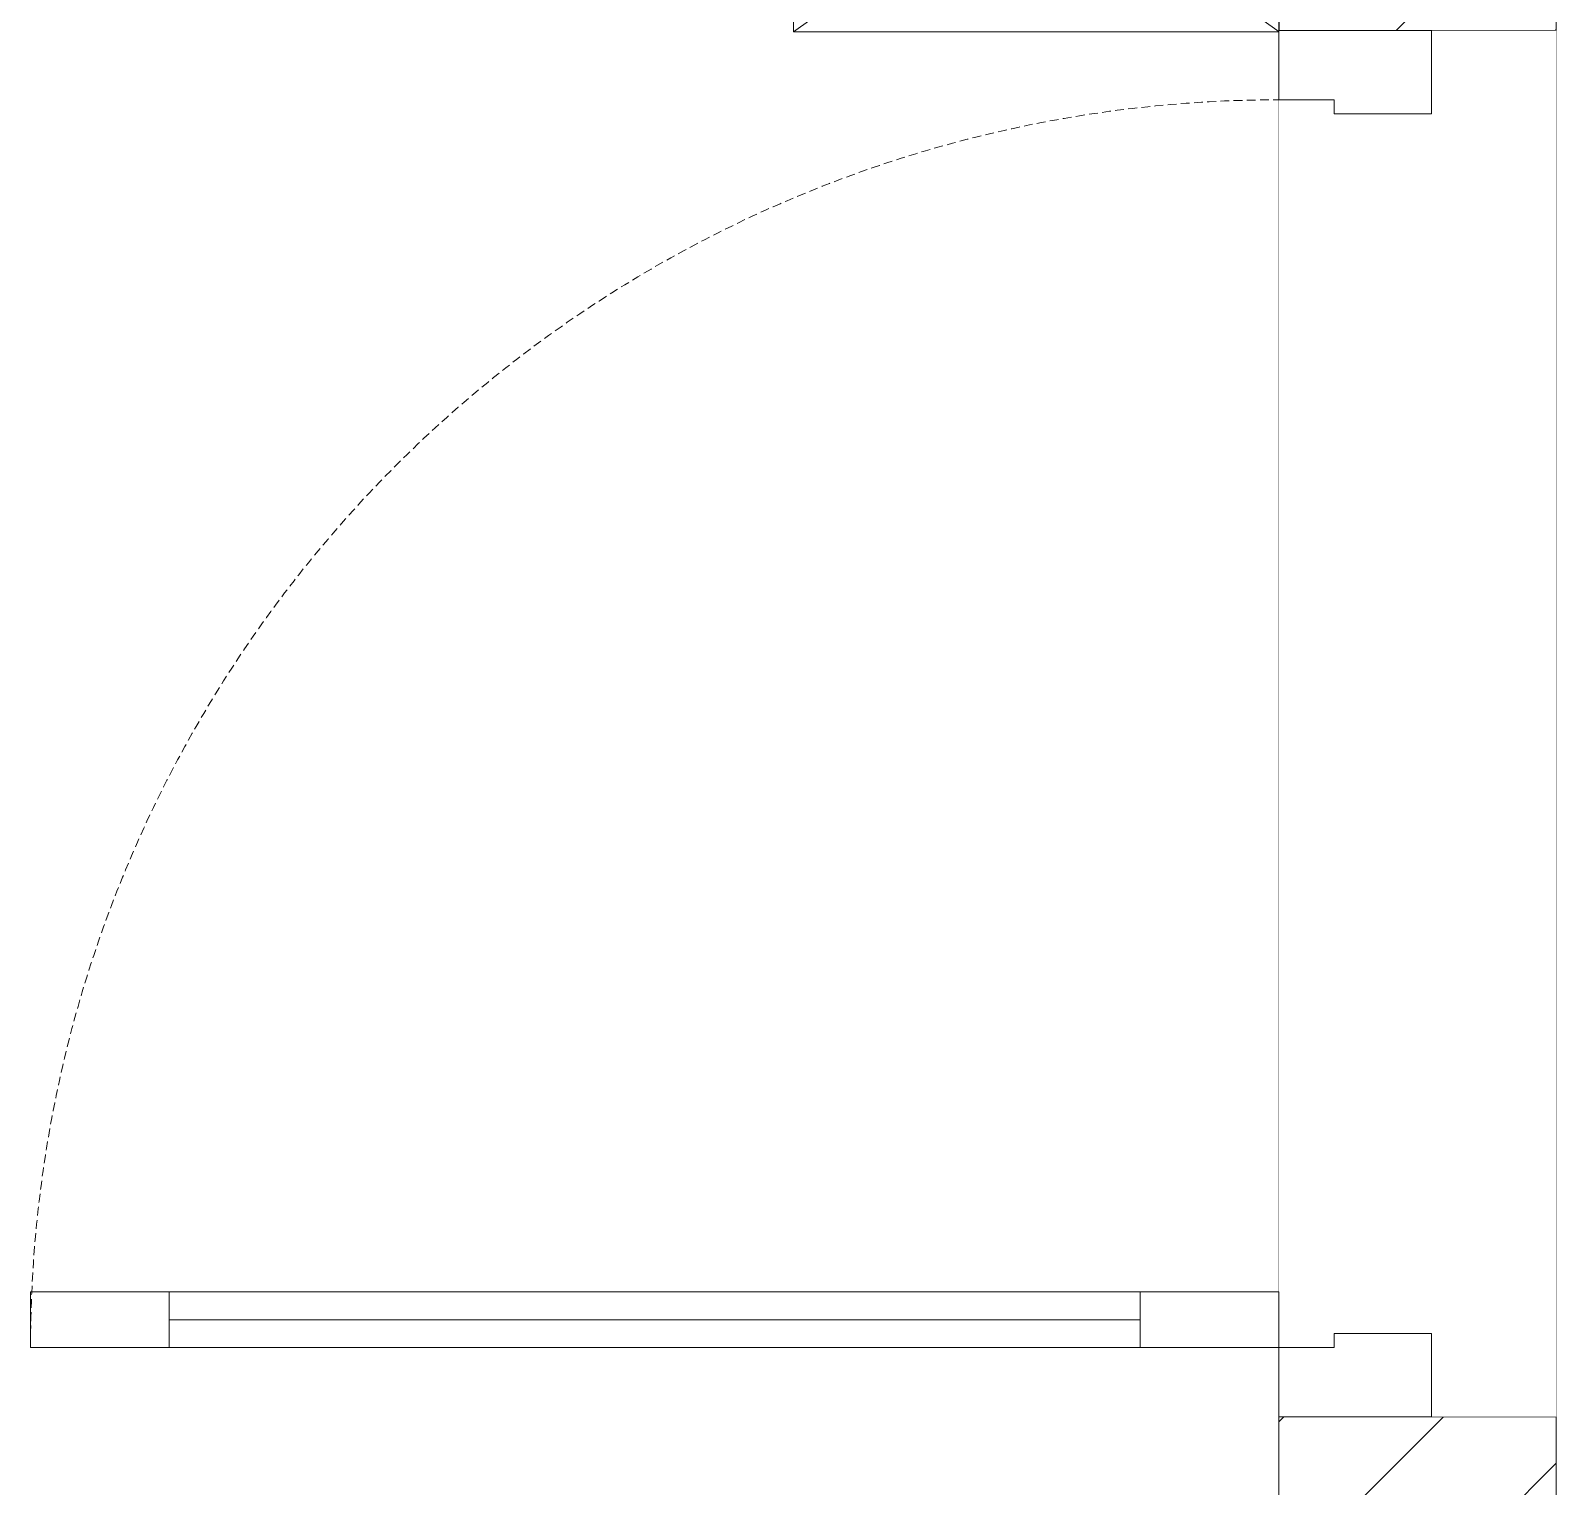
# Model space of a CAD drawing. Header units: millimetres. Extents: x -162958 to 167200, y -450 to 146301.
# Drawn here: x 127250 to 128350, y 5400 to 6450 of the extents above; entities that cross this region are included whole.
import ezdxf

# ---------------------------------------------------------------- set-up
doc = ezdxf.new("R2010")
doc.units = ezdxf.units.MM
doc.linetypes.add('Xr_MB nha xuong CM2$0$Xr_MB nha xuong + VP$0$HIDDEN', pattern=[9.524999999999999, 6.35, -3.175])
doc.linetypes.add('Xr_MB nha xuong CM2$0$Xr_MB nha xuong + VP$0$HIDDENX2', pattern=[0.75, 0.5, -0.25])
doc.layers.get('0').update_dxf_attribs({"lineweight": 5})
for name, color, linetype, lineweight in [('1.kich thuoc', 7, 'Continuous', 5), ('CJSC.8-Cua', 15, 'Continuous', 5), ('Xr_MB nha xuong CM2$0$A-Solid-Wall H', 9, 'Continuous', 18), ('Xr_MB nha xuong CM2$0$A-Solid-WallC', 2, 'Continuous', 5), ('Xr_MB nha xuong CM2$0$Xr_MB nha xuong + VP$0$CJSC.11-Khuat', 169, 'Xr_MB nha xuong CM2$0$Xr_MB nha xuong + VP$0$HIDDENX2', 5), ('Xr_MB nha xuong CM2$0$Xr_MB nha xuong + VP$0$CJSC.3-Net thay', 140, 'Continuous', 5), ('Xr_MB nha xuong CM2$0$Xr_MB nha xuong + VP$0$CJSC.8-Cua', 15, 'Continuous', 5)]:
    doc.layers.add(name, color=color, linetype=linetype, lineweight=lineweight)

# ---------------------------------------------------------------- blocks, each defined once
blk = doc.blocks.new('Xr_MB nha xuong CM2$0$20261F 幕墙')
at = {"layer": 'Xr_MB nha xuong CM2$0$A-Solid-Wall H'}
h = blk.add_hatch(dxfattribs=at)
h.set_pattern_fill('ANSI31', color=256, scale=650)
h.set_pattern_definition([(45, (2194815.73926546, 817811.3162190935), (-57.45242597140699, 57.45242597140699), [])])
h.paths.add_polyline_path([(3289753.27497283, 2263383.533798852), (3289753.519265437, 2268433.311867013), (3289953.519265079, 2268433.311867013), (3289953.318877515, 2263383.533757768)])
at = {"layer": 'Xr_MB nha xuong CM2$0$A-Solid-WallC', "linetype": 'ByBlock', "lineweight": 0, "ltscale": 0.1, "elevation": 4.346870391769002e-09}
blk.add_lwpolyline([(3289753.27497283, 2263383.533798852), (3289753.519265437, 2268433.311867013), (3289953.519265079, 2268433.311867013), (3289953.318877515, 2263383.533757768)], close=True, dxfattribs=at)
blk = doc.blocks.new('YQ0523144600')
at = {"layer": 'Xr_MB nha xuong CM2$0$Xr_MB nha xuong + VP$0$CJSC.11-Khuat', "linetype": 'Xr_MB nha xuong CM2$0$Xr_MB nha xuong + VP$0$HIDDEN', "ltscale": 10}
for p, q in [((249.9999999981374, -3700), (-100.0000000018626, -3950)), ((249.9999999981374, -3950), (-100.0000000018626, -3700))]:
    blk.add_line(p, q, dxfattribs=at)
at = {"layer": 'Xr_MB nha xuong CM2$0$Xr_MB nha xuong + VP$0$CJSC.3-Net thay'}
blk.add_lwpolyline([(249.9999999981374, -3700), (249.9999999981374, -3950), (-100.0000000018626, -3950), (-100.0000000018626, -3700)], close=True, dxfattribs=at)
blk = doc.blocks.new('*U264')
blk.add_line((70, -100), (70.00000000000027, -799.9999999017455))
for points in [[(0, 110), (60, 110), (60, 40.00000000000001), (50, 40.00000000000001), (50, 1.4210854715202e-14), (0, 0)], [(999.9999999017455, 110.0000000000002), (939.9999999017455, 110.0000000000001), (939.9999999017455, 40.00000000000012), (949.9999999017455, 40.00000000000014), (949.9999999017455, 1.207922650675814e-13), (999.9999999017455, 1.065814103523794e-13)], [(50, 1.4210854715202e-14), (50.00000000000027, -899.9999999017455), (90.00000000000027, -899.9999999017455), (90, 2.842170943040401e-14)], [(50, -100), (90, -99.99999999999997), (90.00000000000027, -799.9999999017455), (50.00000000000027, -799.9999999017455)]]:
    blk.add_lwpolyline(points, close=True)
at = {"linetype": 'Xr_MB nha xuong CM2$0$Xr_MB nha xuong + VP$0$HIDDEN'}
blk.add_arc((50, 1.4210854715202e-14), 899.9999999017451, 270, 7.016709298534845e-15, dxfattribs=at)

msp = doc.modelspace()

# ---------------------------------------------------------------- block references
at = {"layer": 'CJSC.8-Cua'}
msp.add_blockref('Xr_MB nha xuong CM2$0$20261F 幕墙', (-3161603.519756652, -2258033.671999088), dxfattribs=at)

# ---------------------------------------------------------------- next in the draw order: linework, layer by layer
at = {"layer": 'Xr_MB nha xuong CM2$0$Xr_MB nha xuong + VP$0$CJSC.8-Cua', "elevation": 4.346870391769002e-09}
msp.add_lwpolyline([(128149.8070799413, 5450.486180166714), (128349.807079986, 5450.486180166714), (128349.807079986, 6450.486180063337), (128149.8070799413, 6450.486180063337)], close=True, dxfattribs=at)

# ---------------------------------------------------------------- next in the draw order: block references
at = {"layer": '1.kich thuoc'}
msp.add_blockref('YQ0523144600', (127899.9871606703, 10399.63986792509, 1.125196262147137e-09), dxfattribs=at)

# ---------------------------------------------------------------- next in the draw order: wipeouts: each hides what was drawn before it
msp.add_wipeout([(128149.80707993286, 5450.486180158797), (128349.8070821317, 5450.486180166713), (128349.8070821317, 6450.486180070788), (128149.80707993286, 6450.486180062871)]).translate(0, 0, 4.12344049127608e-09).dxf.layer = 'Xr_MB nha xuong CM2$0$Xr_MB nha xuong + VP$0$CJSC.8-Cua'

# ---------------------------------------------------------------- next in the draw order: block references
at = {"layer": 'Xr_MB nha xuong CM2$0$Xr_MB nha xuong + VP$0$CJSC.8-Cua', "xscale": -1, "rotation": 270}
msp.add_blockref('*U264', (128149.8070799122, 5450.486180161592, 4.346870391769002e-09), dxfattribs=at)

doc.saveas('drawing.dxf')
